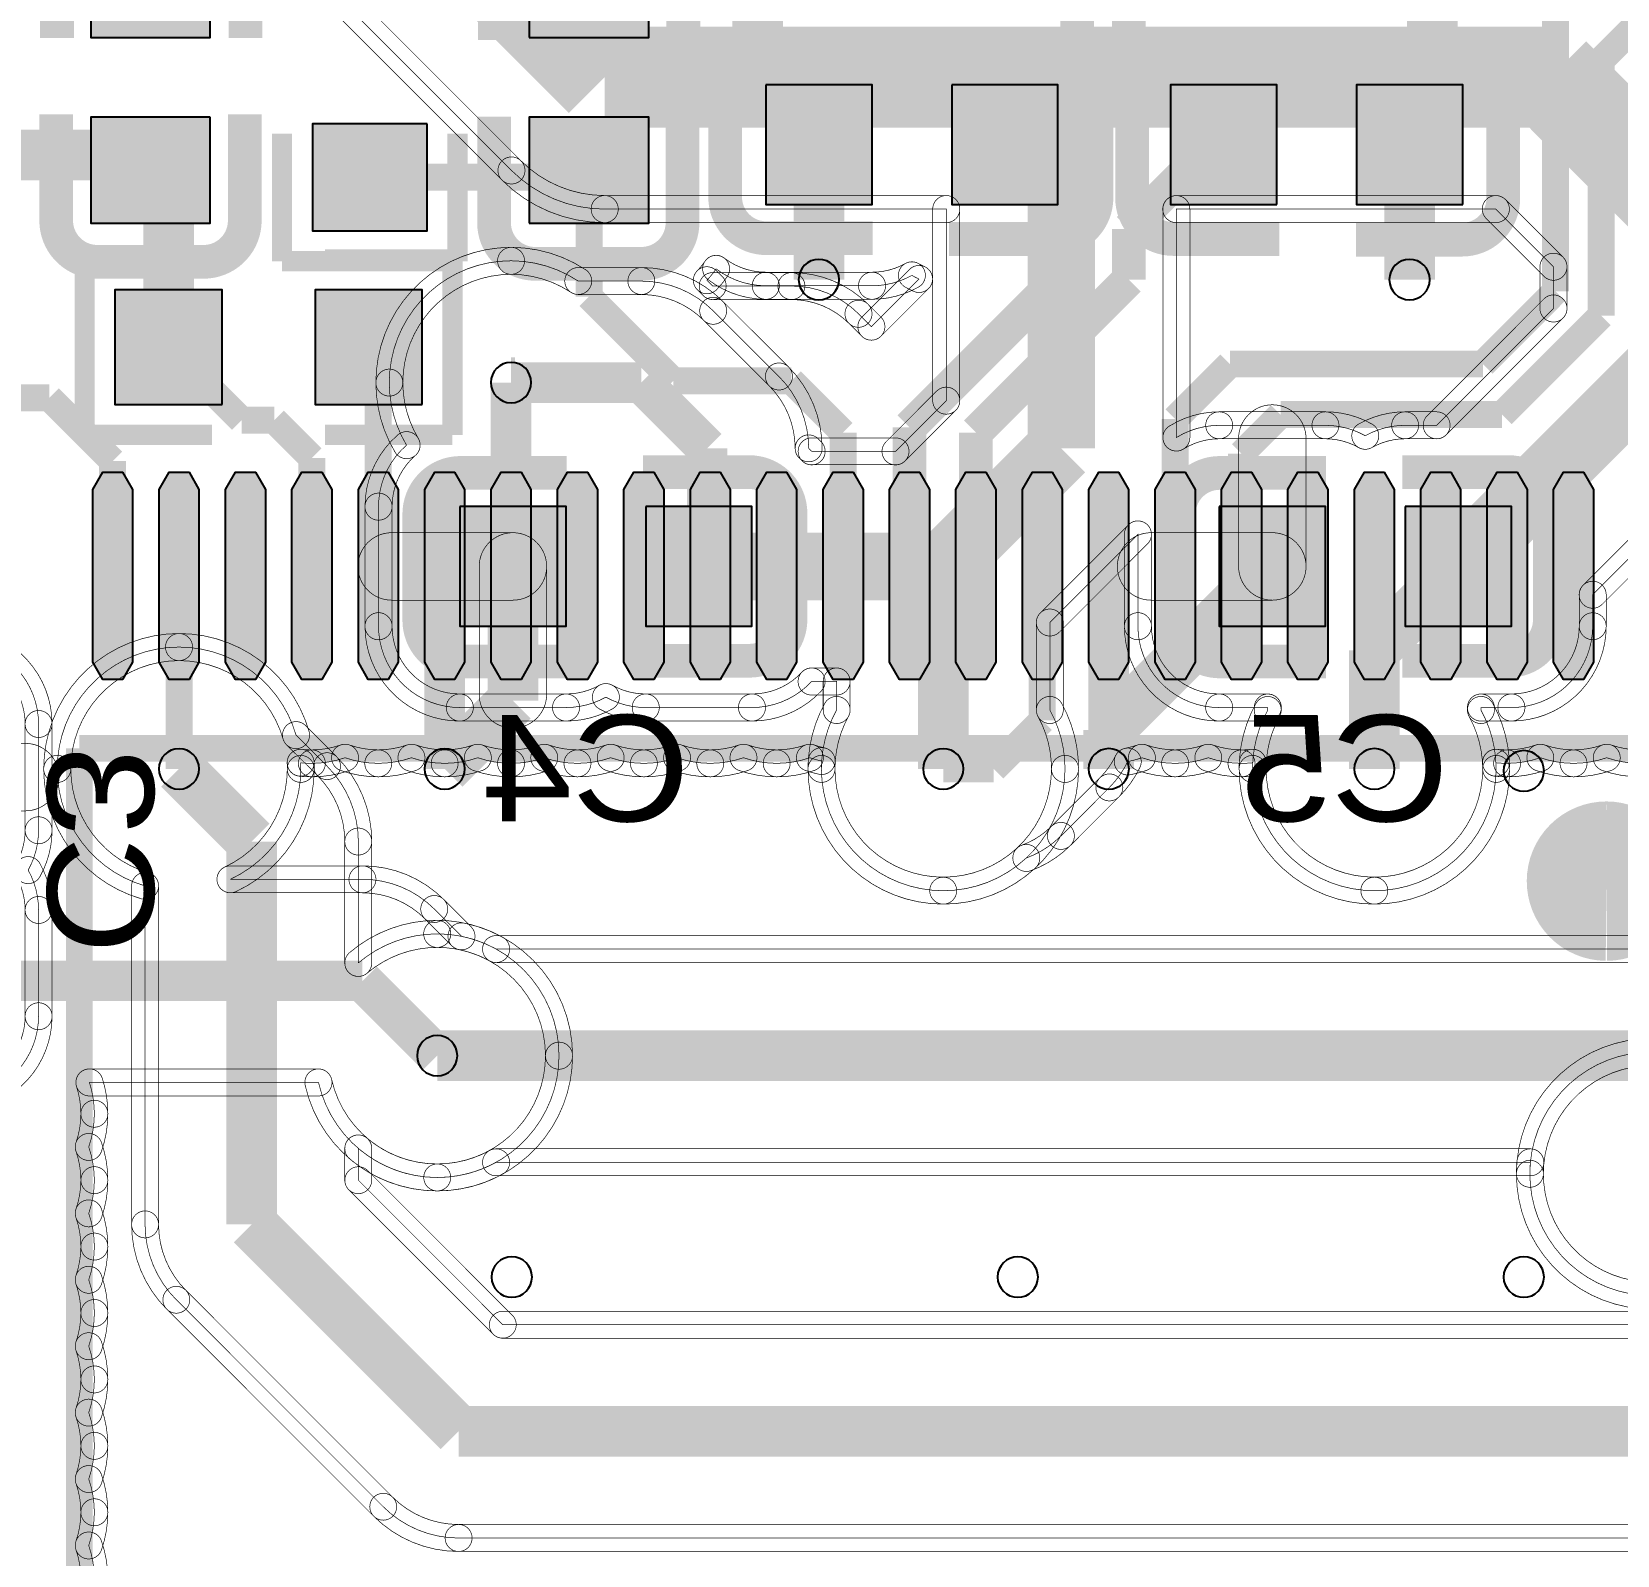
# Model space of a CAD drawing. Header units: millimetres. Extents: x -4.3 to 69.9, y 0.1 to 36.1.
# Drawn here: x 30.86 to 42.79, y 17.32 to 28.79 of the extents above; entities that cross this region are included whole.
import ezdxf
from ezdxf.enums import TextEntityAlignment as Align

# ---------------------------------------------------------------- set-up
doc = ezdxf.new("R2010")
doc.units = ezdxf.units.MM
for name, color, linetype, true_color in [('Bottom Layer', 7, 'Continuous', 0x0000ff), ('Bottom Silkscreen Layer', 7, 'Continuous', 0x66cc33), ('Hole Layer', 7, 'Continuous', 0x222222), ('Top Layer', 7, 'Continuous', 0xff0000), ('Top Silkscreen Layer', 7, 'Continuous', 0xffcc00)]:
    doc.layers.add(name, color=color, linetype=linetype, true_color=true_color)
doc.styles.get("Standard").update_dxf_attribs({"font": 'arial.ttf'})

msp = doc.modelspace()

# ---------------------------------------------------------------- hatches: boundary and pattern name
at = {"layer": 'Bottom Layer'}
for points in [[(34.079, 25.215), (34.079, 24.315), (34.879, 24.315), (34.879, 25.215)], [(35.479, 25.215), (35.479, 24.315), (36.279, 24.315), (36.279, 25.215)], [(39.797, 25.215), (39.797, 24.315), (40.597, 24.315), (40.597, 25.215)], [(41.197, 25.215), (41.197, 24.315), (41.997, 24.315), (41.997, 25.215)]]:
    msp.add_hatch(color=256, dxfattribs=at).paths.add_polyline_path(points)
at = {"layer": 'Top Layer'}
for points in [[(32.2, 29.548), (31.3, 29.548), (31.3, 28.748), (32.2, 28.748)], [(34.602, 28.748), (35.502, 28.748), (35.502, 29.548), (34.602, 29.548)], [(36.383, 28.39), (36.383, 27.49), (37.183, 27.49), (37.183, 28.39)], [(37.783, 28.39), (37.783, 27.49), (38.583, 27.49), (38.583, 28.39)], [(40.231, 27.49), (40.231, 28.39), (39.431, 28.39), (39.431, 27.49)], [(41.631, 27.49), (41.631, 28.39), (40.831, 28.39), (40.831, 27.49)], [(32.2, 28.148), (31.3, 28.148), (31.3, 27.348), (32.2, 27.348)], [(33.833, 28.098), (32.969, 28.098), (32.969, 27.291), (33.833, 27.291)], [(34.602, 27.348), (35.502, 27.348), (35.502, 28.148), (34.602, 28.148)], [(32.289, 25.984), (32.289, 26.848), (31.482, 26.848), (31.482, 25.984)], [(33.796, 25.984), (33.796, 26.848), (32.989, 26.848), (32.989, 25.984)], [(31.315, 25.345), (31.39, 25.475), (31.54, 25.475), (31.615, 25.345), (31.615, 24.045), (31.54, 23.915), (31.39, 23.915), (31.315, 24.045)], [(31.815, 25.345), (31.89, 25.475), (32.04, 25.475), (32.115, 25.345), (32.115, 24.045), (32.04, 23.915), (31.89, 23.915), (31.815, 24.045)], [(32.315, 25.345), (32.39, 25.475), (32.54, 25.475), (32.615, 25.345), (32.615, 24.045), (32.54, 23.915), (32.39, 23.915), (32.315, 24.045)], [(32.815, 25.345), (32.89, 25.475), (33.04, 25.475), (33.115, 25.345), (33.115, 24.045), (33.04, 23.915), (32.89, 23.915), (32.815, 24.045)], [(33.315, 25.345), (33.39, 25.475), (33.54, 25.475), (33.615, 25.345), (33.615, 24.045), (33.54, 23.915), (33.39, 23.915), (33.315, 24.045)], [(33.815, 25.345), (33.89, 25.475), (34.04, 25.475), (34.115, 25.345), (34.115, 24.045), (34.04, 23.915), (33.89, 23.915), (33.815, 24.045)], [(34.315, 25.345), (34.39, 25.475), (34.54, 25.475), (34.615, 25.345), (34.615, 24.045), (34.54, 23.915), (34.39, 23.915), (34.315, 24.045)], [(34.815, 25.345), (34.89, 25.475), (35.04, 25.475), (35.115, 25.345), (35.115, 24.045), (35.04, 23.915), (34.89, 23.915), (34.815, 24.045)], [(35.315, 25.345), (35.39, 25.475), (35.54, 25.475), (35.615, 25.345), (35.615, 24.045), (35.54, 23.915), (35.39, 23.915), (35.315, 24.045)], [(35.815, 25.345), (35.89, 25.475), (36.04, 25.475), (36.115, 25.345), (36.115, 24.045), (36.04, 23.915), (35.89, 23.915), (35.815, 24.045)], [(36.315, 25.345), (36.39, 25.475), (36.54, 25.475), (36.615, 25.345), (36.615, 24.045), (36.54, 23.915), (36.39, 23.915), (36.315, 24.045)], [(36.815, 25.345), (36.89, 25.475), (37.04, 25.475), (37.115, 25.345), (37.115, 24.045), (37.04, 23.915), (36.89, 23.915), (36.815, 24.045)], [(37.315, 25.345), (37.39, 25.475), (37.54, 25.475), (37.615, 25.345), (37.615, 24.045), (37.54, 23.915), (37.39, 23.915), (37.315, 24.045)], [(37.815, 25.345), (37.89, 25.475), (38.04, 25.475), (38.115, 25.345), (38.115, 24.045), (38.04, 23.915), (37.89, 23.915), (37.815, 24.045)], [(38.315, 25.345), (38.39, 25.475), (38.54, 25.475), (38.615, 25.345), (38.615, 24.045), (38.54, 23.915), (38.39, 23.915), (38.315, 24.045)], [(38.815, 25.345), (38.89, 25.475), (39.04, 25.475), (39.115, 25.345), (39.115, 24.045), (39.04, 23.915), (38.89, 23.915), (38.815, 24.045)], [(39.315, 25.345), (39.39, 25.475), (39.54, 25.475), (39.615, 25.345), (39.615, 24.045), (39.54, 23.915), (39.39, 23.915), (39.315, 24.045)], [(39.815, 25.345), (39.89, 25.475), (40.04, 25.475), (40.115, 25.345), (40.115, 24.045), (40.04, 23.915), (39.89, 23.915), (39.815, 24.045)], [(40.315, 25.345), (40.39, 25.475), (40.54, 25.475), (40.615, 25.345), (40.615, 24.045), (40.54, 23.915), (40.39, 23.915), (40.315, 24.045)], [(40.815, 25.345), (40.89, 25.475), (41.04, 25.475), (41.115, 25.345), (41.115, 24.045), (41.04, 23.915), (40.89, 23.915), (40.815, 24.045)], [(41.315, 25.345), (41.39, 25.475), (41.54, 25.475), (41.615, 25.345), (41.615, 24.045), (41.54, 23.915), (41.39, 23.915), (41.315, 24.045)], [(41.815, 25.345), (41.89, 25.475), (42.04, 25.475), (42.115, 25.345), (42.115, 24.045), (42.04, 23.915), (41.89, 23.915), (41.815, 24.045)], [(42.315, 25.345), (42.39, 25.475), (42.54, 25.475), (42.615, 25.345), (42.615, 24.045), (42.54, 23.915), (42.39, 23.915), (42.315, 24.045)]]:
    msp.add_hatch(color=256, dxfattribs=at).paths.add_polyline_path(points)

# ---------------------------------------------------------------- linework, layer by layer
at = {"layer": 'Bottom Layer', "const_width": 0.00508}
for points in [[(55.146, 31.008), (46.023, 21.885), (34.352, 21.885, 0.126835), (33.909, 21.999, 0.178154), (33.315, 21.78), (33.315, 22.694), (33.315, 22.694, 0.198912), (33.08, 23.261), (33.08, 23.261), (32.846, 23.495, 0.334178), (31.965, 24.158, 0.414214), (31.048, 23.241, 0.333717), (31.709, 22.36), (31.709, 19.812), (31.709, 19.812, 0.198912), (31.945, 19.244), (31.945, 19.244), (33.502, 17.687), (33.502, 17.687, 0.198912), (34.07, 17.451), (34.07, 17.451), (43.009, 17.451), (53.259, 7.201)], [(32.699, 29.515), (34.468, 27.746), (34.468, 27.746, 0.198912), (35.17, 27.455), (35.17, 27.455), (37.742, 27.455), (37.742, 26.013), (37.36, 25.631), (36.728, 25.631, 0.013104), (36.706, 25.654, 0.198881), (36.482, 26.195), (36.482, 26.195), (35.987, 26.689), (35.987, 26.689, 0.198912), (35.446, 26.913), (34.971, 26.913, 0.147261), (34.465, 27.066, 0.414214), (33.548, 26.149, 0.13569), (33.678, 25.678, 0.217638), (33.467, 25.215), (33.467, 24.315, 0.414214), (34.079, 23.703), (34.879, 23.703, 0.128764), (35.179, 23.781, 0.128764), (35.479, 23.703), (36.279, 23.703, 0.208779), (36.728, 23.899), (36.916, 23.899), (36.916, 23.684, 0.126835), (36.802, 23.241, 0.414214), (37.719, 22.324, 0.414214), (38.636, 23.241, 0.126835), (38.522, 23.684), (38.522, 24.343), (39.185, 25.006), (39.185, 24.315, 0.414214), (39.797, 23.703), (40.163, 23.703), (40.163, 23.684, 0.126835), (40.048, 23.241, 0.414214), (40.965, 22.324, 0.414214), (41.882, 23.241, 0.126835), (41.768, 23.684), (41.768, 23.703), (41.997, 23.703, 0.414214), (42.609, 24.315), (42.609, 24.552), (43.307, 25.25)], [(30.295, 20.767, 0.414214), (30.907, 21.379), (30.907, 22.179, 0.128764), (30.829, 22.479, 0.128764), (30.907, 22.779), (30.907, 23.579, 0.414214), (30.295, 24.191)], [(43.341, 19.057), (34.403, 19.057), (33.315, 20.145), (33.315, 20.384, 0.178154), (33.909, 20.165, 0.126835), (34.352, 20.279), (42.14, 20.279, 0.023584), (42.136, 20.193, 0.414214), (43.053, 19.276, 0.059639)]]:
    msp.add_lwpolyline(points, format="xyb", dxfattribs=at)
at = {"layer": 'Bottom Layer'}
for points, const_width in [([(33.401, 30.217), (35.17, 28.448)], 0.762), ([(38.524, 28.448), (35.17, 28.448)], 0.762), ([(42.291, 28.448), (38.524, 28.448)], 0.762), ([(42.291, 28.448), (43.307, 27.432)], 0.762), ([(38.608, 28.364), (38.524, 28.448)], 0.508), ([(38.608, 25.654), (38.608, 28.364)], 0.508), ([(43.307, 26.475), (41.597, 24.765)], 0.508), ([(34.495, 26.149), (34.465, 26.149)], 0.381), ([(34.495, 26.149), (35.446, 26.149)], 0.305), ([(35.446, 26.149), (35.941, 25.654)], 0.305), ([(37.719, 24.765), (38.608, 25.654)], 0.508), ([(35.941, 25.654), (35.941, 24.827)], 0.305), ([(34.479, 24.765), (34.479, 23.755)], 0.381), ([(35.879, 24.765), (37.719, 24.765)], 0.508), ([(35.941, 24.827), (35.879, 24.765)], 0.305), ([(37.719, 23.241), (37.719, 24.765)], 0.381), ([(38.965, 23.533), (40.197, 24.765)], 0.381), ([(40.965, 24.133), (41.597, 24.765)], 0.381), ([(40.965, 23.241), (40.965, 24.133)], 0.381), ([(34.479, 23.755), (33.965, 23.241)], 0.381), ([(38.965, 23.241), (38.965, 23.533)], 0.381), ([(32.512, 22.694), (31.965, 23.241)], 0.381), ([(32.512, 19.812), (32.512, 22.694)], 0.381), ([(46.355, 21.082), (33.909, 21.082)], 0.381), ([(34.07, 18.254), (32.512, 19.812)], 0.381), ([(34.07, 18.254), (43.341, 18.254)], 0.381)]:
    msp.add_lwpolyline(points, dxfattribs=dict(at, const_width=const_width))
at = {"layer": 'Bottom Layer', "const_width": 0.00508}
for points in [[(32.627, 29.443, -1), (32.771, 29.587), (34.54, 27.818, -1), (34.396, 27.674)], [(34.396, 27.674, -1), (34.54, 27.818), (34.54, 27.818, -1), (34.396, 27.674)], [(35.17, 27.353, -0.198912), (34.396, 27.674, -1), (34.54, 27.818, 0.198912), (35.17, 27.557, -1)], [(35.17, 27.353, -1), (35.17, 27.557), (35.17, 27.557, -1), (35.17, 27.353)], [(35.17, 27.353, -1), (35.17, 27.557), (37.742, 27.557, -1), (37.742, 27.353)], [(37.64, 27.455, -1), (37.844, 27.455), (37.844, 26.013, -1), (37.64, 26.013)], [(39.576, 25.735, -1), (39.373, 25.735), (39.373, 27.455, -1), (39.576, 27.455)], [(39.474, 27.353, -1), (39.474, 27.557), (41.88, 27.557, -1), (41.88, 27.353)], [(41.808, 27.383, -1), (41.952, 27.527), (42.386, 27.093, -1), (42.242, 26.949)], [(39.474, 25.735), (39.474, 27.455), (41.88, 27.455), (42.314, 27.021), (42.314, 26.707), (41.434, 25.827), (41.197, 25.827, 0.128764), (40.897, 25.749, 0.128764), (40.597, 25.827), (39.797, 25.827, 0.139807)], [(33.447, 26.149, -0.414214), (34.465, 27.167, -1), (34.465, 26.964, 0.414214), (33.65, 26.149, -1)], [(34.465, 27.167, -0.147261), (35.027, 26.998, -1), (34.915, 26.829, 0.147261), (34.465, 26.964, -1)], [(42.212, 27.021, -1), (42.416, 27.021), (42.416, 26.707, -1), (42.212, 26.707)], [(34.971, 26.812, -1), (34.971, 27.015), (35.446, 27.015, -1), (35.446, 26.812)], [(35.446, 27.015, -0.198912), (36.059, 26.761, -1), (35.915, 26.618, 0.198912), (35.446, 26.812, -1)], [(35.915, 26.618, -1), (36.059, 26.761), (36.554, 26.267, -1), (36.41, 26.123)], [(35.915, 26.618, -1), (36.059, 26.761), (36.059, 26.761, -1), (35.915, 26.618)], [(41.506, 25.755, -1), (41.363, 25.899), (42.242, 26.779, -1), (42.386, 26.635)], [(36.554, 26.267, -0.198881), (36.807, 25.654, -1), (36.604, 25.654, 0.198881), (36.41, 26.123, -1)], [(36.41, 26.123, -1), (36.554, 26.267), (36.554, 26.267, -1), (36.41, 26.123)], [(33.591, 25.626, -0.13569), (33.447, 26.149, -1), (33.65, 26.149, 0.13569), (33.766, 25.73, -1)], [(37.432, 25.559, -1), (37.288, 25.703), (37.67, 26.085, -1), (37.814, 25.941)], [(39.421, 25.821, -0.139807), (39.797, 25.929, -1), (39.797, 25.726, 0.139807), (39.528, 25.649, -1)], [(39.797, 25.726, -1), (39.797, 25.929), (40.597, 25.929, -1), (40.597, 25.726)], [(40.451, 24.765, -1), (39.943, 24.765), (39.943, 25.728, -1), (40.451, 25.728)], [(40.597, 25.929, -0.128764), (40.947, 25.837, -1), (40.847, 25.66, 0.128764), (40.597, 25.726, -1)], [(40.847, 25.837, -0.128764), (41.197, 25.929, -1), (41.197, 25.726, 0.128764), (40.947, 25.66, -1)], [(41.197, 25.726, -1), (41.197, 25.929), (41.434, 25.929, -1), (41.434, 25.726)], [(33.365, 25.215, -0.217638), (33.612, 25.755, -1), (33.745, 25.601, 0.217638), (33.569, 25.215, -1)], [(36.776, 25.727, -0.013104), (36.803, 25.7, -1), (36.654, 25.562, 0.013104), (36.635, 25.581, -1)], [(36.728, 25.53, -1), (36.728, 25.733), (37.36, 25.733, -1), (37.36, 25.53)], [(33.365, 25.215, -1), (33.569, 25.215), (33.569, 24.315, -1), (33.365, 24.315)], [(42.681, 24.48, -1), (42.537, 24.624), (43.235, 25.322, -1), (43.379, 25.178)], [(38.594, 24.271, -1), (38.45, 24.415), (39.113, 25.078, -1), (39.257, 24.934)], [(39.083, 25.006, -1), (39.287, 25.006), (39.287, 24.315, -1), (39.083, 24.315)], [(33.566, 24.511, -1), (33.566, 25.019), (34.479, 25.019, -1), (34.479, 24.511)], [(34.225, 24.765, -1), (34.733, 24.765), (34.733, 23.802, -1), (34.225, 23.802)], [(39.284, 24.511, -1), (39.284, 25.019), (40.197, 25.019, -1), (40.197, 24.511)], [(42.711, 24.315, -1), (42.508, 24.315), (42.508, 24.552, -1), (42.711, 24.552)], [(34.079, 23.601, -0.414214), (33.365, 24.315, -1), (33.569, 24.315, 0.414214), (34.079, 23.805, -1)], [(38.623, 23.684, -1), (38.42, 23.684), (38.42, 24.343, -1), (38.623, 24.343)], [(39.797, 23.601, -0.414214), (39.083, 24.315, -1), (39.287, 24.315, 0.414214), (39.797, 23.805, -1)], [(42.711, 24.315, -0.414214), (41.997, 23.601, -1), (41.997, 23.805, 0.414214), (42.508, 24.315, -1)], [(30.295, 24.293, -0.414214), (31.009, 23.579, -1), (30.806, 23.579, 0.414214), (30.295, 24.09, -1)], [(30.946, 23.241, -0.414214), (31.965, 24.26, -1), (31.965, 24.056, 0.414214), (31.15, 23.241, -1)], [(31.965, 24.26, -0.334178), (32.944, 23.523, -1), (32.748, 23.467, 0.334178), (31.965, 24.056, -1)], [(36.803, 23.83, -0.208779), (36.279, 23.601, -1), (36.279, 23.805, 0.208779), (36.654, 23.968, -1)], [(36.728, 23.797, -1), (36.728, 24.001), (36.916, 24.001, -1), (36.916, 23.797)], [(36.815, 23.899, -1), (37.018, 23.899), (37.018, 23.684, -1), (36.815, 23.684)], [(35.229, 23.693, -0.128764), (34.879, 23.601, -1), (34.879, 23.805, 0.128764), (35.129, 23.87, -1)], [(35.479, 23.601, -0.128764), (35.129, 23.693, -1), (35.229, 23.87, 0.128764), (35.479, 23.805, -1)], [(34.079, 23.601, -1), (34.079, 23.805), (34.879, 23.805, -1), (34.879, 23.601)], [(35.479, 23.601, -1), (35.479, 23.805), (36.279, 23.805, -1), (36.279, 23.601)], [(36.701, 23.241, -0.126835), (36.827, 23.734, -1), (37.005, 23.635, 0.126835), (36.904, 23.241, -1)], [(38.611, 23.734, -0.126835), (38.738, 23.241, -1), (38.534, 23.241, 0.126835), (38.433, 23.635, -1)], [(39.797, 23.601, -1), (39.797, 23.805), (40.163, 23.805, -1), (40.163, 23.601)], [(39.947, 23.241, -0.126835), (40.074, 23.734, -1), (40.251, 23.635, 0.126835), (40.15, 23.241, -1)], [(40.061, 23.703, -1), (40.264, 23.703), (40.264, 23.684, -1), (40.061, 23.684)], [(41.869, 23.684, -1), (41.666, 23.684), (41.666, 23.703, -1), (41.869, 23.703)], [(41.768, 23.601, -1), (41.768, 23.805), (41.997, 23.805, -1), (41.997, 23.601)], [(41.857, 23.734, -0.126835), (41.984, 23.241, -1), (41.781, 23.241, 0.126835), (41.679, 23.635, -1)], [(31.009, 22.779, -1), (30.806, 22.779), (30.806, 23.579, -1), (31.009, 23.579)], [(32.774, 23.423, -1), (32.918, 23.567), (33.151, 23.333, -1), (33.008, 23.19)], [(29.845, 22.925, -1), (29.845, 23.433), (30.808, 23.433, -1), (30.808, 22.925)], [(31.681, 22.263, -0.333717), (30.946, 23.241, -1), (31.15, 23.241, 0.333717), (31.738, 22.458, -1)], [(33.151, 23.333, -0.198912), (33.416, 22.694, -1), (33.213, 22.694, 0.198912), (33.008, 23.19, -1)], [(33.008, 23.19, -1), (33.151, 23.333), (33.151, 23.333, -1), (33.008, 23.19)], [(37.719, 22.223, -0.414214), (36.701, 23.241, -1), (36.904, 23.241, 0.414214), (37.719, 22.426, -1)], [(38.738, 23.241, -0.414214), (37.719, 22.223, -1), (37.719, 22.426, 0.414214), (38.534, 23.241, -1)], [(40.965, 22.223, -0.414214), (39.947, 23.241, -1), (40.15, 23.241, 0.414214), (40.965, 22.426, -1)], [(41.984, 23.241, -0.414214), (40.965, 22.223, -1), (40.965, 22.426, 0.414214), (41.781, 23.241, -1)], [(31.009, 22.779, -0.128764), (30.917, 22.429, -1), (30.74, 22.529, 0.128764), (30.806, 22.779, -1)], [(33.416, 21.78, -1), (33.213, 21.78), (33.213, 22.694, -1), (33.416, 22.694)], [(33.416, 22.694, -1), (33.213, 22.694), (33.213, 22.694, -1), (33.416, 22.694)], [(30.917, 22.529, -0.128764), (31.009, 22.179, -1), (30.806, 22.179, 0.128764), (30.74, 22.429, -1)], [(31.608, 22.36, -1), (31.811, 22.36), (31.811, 19.812, -1), (31.608, 19.812)], [(31.009, 21.379, -1), (30.806, 21.379), (30.806, 22.179, -1), (31.009, 22.179)], [(33.249, 21.858, -0.178154), (33.909, 22.101, -1), (33.909, 21.897, 0.178154), (33.381, 21.703, -1)], [(33.909, 22.101, -0.126835), (34.402, 21.974, -1), (34.303, 21.796, 0.126835), (33.909, 21.897, -1)], [(34.352, 21.783, -1), (34.352, 21.986), (46.023, 21.986, -1), (46.023, 21.783)], [(31.009, 21.379, -0.414214), (30.295, 20.665, -1), (30.295, 20.868, 0.414214), (30.806, 21.379, -1)], [(33.416, 20.145, -1), (33.213, 20.145), (33.213, 20.384, -1), (33.416, 20.384)], [(33.909, 20.064, -0.178154), (33.249, 20.306, -1), (33.381, 20.461, 0.178154), (33.909, 20.267, -1)], [(34.402, 20.19, -0.126835), (33.909, 20.064, -1), (33.909, 20.267, 0.126835), (34.303, 20.368, -1)], [(34.352, 20.178, -1), (34.352, 20.381), (42.14, 20.381, -1), (42.14, 20.178)], [(42.035, 20.193, -0.023584), (42.039, 20.289, -1), (42.241, 20.27, 0.023584), (42.238, 20.193, -1)], [(43.053, 19.174, -0.414214), (42.035, 20.193, -1), (42.238, 20.193, 0.414214), (43.053, 19.378, -1)], [(33.243, 20.073, -1), (33.387, 20.216), (34.474, 19.129, -1), (34.331, 18.985)], [(31.608, 19.812, -1), (31.811, 19.812), (31.811, 19.812, -1), (31.608, 19.812)], [(31.873, 19.173, -0.198912), (31.608, 19.812, -1), (31.811, 19.812, 0.198912), (32.016, 19.316, -1)], [(31.873, 19.173, -1), (32.016, 19.316), (32.016, 19.316, -1), (31.873, 19.173)], [(31.873, 19.173, -1), (32.016, 19.316), (33.574, 17.758, -1), (33.431, 17.615)], [(34.403, 18.955, -1), (34.403, 19.158), (43.341, 19.158, -1), (43.341, 18.955)], [(33.431, 17.615, -1), (33.574, 17.758), (33.574, 17.758, -1), (33.431, 17.615)], [(34.07, 17.35, -0.198912), (33.431, 17.615, -1), (33.574, 17.758, 0.198912), (34.07, 17.553, -1)], [(34.07, 17.35, -1), (34.07, 17.553), (34.07, 17.553, -1), (34.07, 17.35)], [(34.07, 17.35, -1), (34.07, 17.553), (43.009, 17.553, -1), (43.009, 17.35)]]:
    msp.add_lwpolyline(points, format="xyb", close=True, dxfattribs=at)
at = {"layer": 'Bottom Layer'}
for points in [[(34.079, 25.215), (34.079, 24.315), (34.879, 24.315), (34.879, 25.215)], [(35.479, 25.215), (35.479, 24.315), (36.279, 24.315), (36.279, 25.215)], [(39.797, 25.215), (39.797, 24.315), (40.597, 24.315), (40.597, 25.215)], [(41.197, 25.215), (41.197, 24.315), (41.997, 24.315), (41.997, 25.215)]]:
    msp.add_lwpolyline(points, close=True, dxfattribs=at)
at = {"layer": 'Bottom Silkscreen Layer', "const_width": 0.254}
for points in [[(34.083, 25.469, 0.414239), (33.774, 25.159)], [(34.083, 25.469, 0.414239), (33.774, 25.159)], [(36.569, 25.165, 0.414214), (36.259, 25.475)], [(36.569, 25.165, 0.414214), (36.259, 25.475)], [(39.801, 25.469, 0.414239), (39.492, 25.159)], [(39.801, 25.469, 0.414239), (39.492, 25.159)], [(42.287, 25.165, 0.414214), (41.977, 25.475)], [(42.287, 25.165, 0.414214), (41.977, 25.475)], [(33.774, 24.359, 0.414214), (34.083, 24.05)], [(33.774, 24.359, 0.414214), (34.083, 24.05)], [(36.259, 24.055, 0.414239), (36.569, 24.365)], [(36.259, 24.055, 0.414239), (36.569, 24.365)], [(39.492, 24.359, 0.414214), (39.801, 24.05)], [(39.492, 24.359, 0.414214), (39.801, 24.05)], [(41.977, 24.055, 0.414239), (42.287, 24.365)], [(41.977, 24.055, 0.414239), (42.287, 24.365)]]:
    msp.add_lwpolyline(points, format="xyb", dxfattribs=at)
for points in [[(34.883, 25.469), (34.083, 25.469)], [(34.883, 25.469), (34.083, 25.469)], [(35.459, 25.475), (36.259, 25.475)], [(35.459, 25.475), (36.259, 25.475)], [(40.601, 25.469), (39.801, 25.469)], [(40.601, 25.469), (39.801, 25.469)], [(41.177, 25.475), (41.977, 25.475)], [(41.177, 25.475), (41.977, 25.475)], [(33.774, 24.359), (33.774, 25.159)], [(33.774, 24.359), (33.774, 25.159)], [(36.569, 24.365), (36.569, 25.165)], [(36.569, 24.365), (36.569, 25.165)], [(39.492, 24.359), (39.492, 25.159)], [(39.492, 24.359), (39.492, 25.159)], [(42.287, 24.365), (42.287, 25.165)], [(42.287, 24.365), (42.287, 25.165)], [(34.883, 24.05), (34.083, 24.05)], [(34.883, 24.05), (34.083, 24.05)], [(35.459, 24.055), (36.259, 24.055)], [(35.459, 24.055), (36.259, 24.055)], [(40.601, 24.05), (39.801, 24.05)], [(40.601, 24.05), (39.801, 24.05)], [(41.177, 24.055), (41.977, 24.055)], [(41.177, 24.055), (41.977, 24.055)]]:
    msp.add_lwpolyline(points, dxfattribs=at)
at = {"layer": 'Hole Layer'}
for points in [[(36.63, 26.924, 1), (36.935, 26.924), (36.935, 26.924, 1), (36.63, 26.924)], [(41.078, 26.924, 1), (41.383, 26.924), (41.383, 26.924, 1), (41.078, 26.924)], [(34.313, 26.149, 1), (34.617, 26.149), (34.617, 26.149, 1), (34.313, 26.149)], [(31.813, 23.241, 1), (32.117, 23.241), (32.117, 23.241, 1), (31.813, 23.241)], [(33.813, 23.241, 1), (34.117, 23.241), (34.117, 23.241, 1), (33.813, 23.241)], [(37.567, 23.241, 1), (37.871, 23.241), (37.871, 23.241, 1), (37.567, 23.241)], [(38.813, 23.241, 1), (39.118, 23.241), (39.118, 23.241, 1), (38.813, 23.241)], [(40.813, 23.241, 1), (41.118, 23.241), (41.118, 23.241, 1), (40.813, 23.241)], [(41.938, 23.226, 1), (42.243, 23.226), (42.243, 23.226, 1), (41.938, 23.226)], [(33.757, 21.082, 1), (34.061, 21.082), (34.061, 21.082, 1), (33.757, 21.082)], [(34.318, 19.416, 1), (34.623, 19.416), (34.623, 19.416, 1), (34.318, 19.416)], [(38.128, 19.416, 1), (38.433, 19.416), (38.433, 19.416, 1), (38.128, 19.416)], [(41.938, 19.416, 1), (42.243, 19.416), (42.243, 19.416, 1), (41.938, 19.416)]]:
    msp.add_lwpolyline(points, format="xyb", dxfattribs=at)
at = {"layer": 'Top Layer'}
for points, const_width in [([(39.116, 28.655), (39.116, 30.618)], 0.254), ([(36.322, 28.401), (36.322, 29.895)], 0.381), ([(41.402, 29.895), (41.402, 28.111)], 0.381), ([(38.727, 28.484), (38.727, 29.039)], 0.254), ([(42.329, 26.835), (42.329, 29.131)], 0.203), ([(43.009, 28.912), (42.672, 28.575)], 0.203), ([(39.831, 27.94), (39.116, 28.655)], 0.254), ([(42.672, 28.575), (42.672, 26.653)], 0.203), ([(36.783, 27.94), (36.322, 28.401)], 0.381), ([(38.727, 28.484), (38.183, 27.94)], 0.254), ([(41.402, 28.111), (41.231, 27.94)], 0.381), ([(36.783, 27.94), (36.783, 26.924)], 0.381), ([(38.183, 27.94), (38.735, 27.388)], 0.254), ([(39.116, 27.305), (39.751, 27.94)], 0.254), ([(39.751, 27.94), (39.831, 27.94)], 0.254), ([(41.231, 27.94), (41.231, 26.924)], 0.381), ([(31.635, 27.863), (29.752, 27.863)], 0.381), ([(31.75, 27.748), (31.635, 27.863)], 0.381), ([(31.75, 27.748), (31.886, 27.612)], 0.381), ([(34.999, 27.695), (35.052, 27.748)], 0.203), ([(35.052, 26.797), (35.052, 27.748)], 0.203), ([(31.886, 27.612), (31.886, 26.416)], 0.381), ([(33.401, 27.695), (34.999, 27.695)], 0.203), ([(38.735, 27.388), (38.735, 27.082)], 0.254), ([(39.116, 26.924), (39.116, 27.305)], 0.254), ([(38.735, 27.082), (37.465, 25.812)], 0.254), ([(37.965, 25.773), (39.116, 26.924)], 0.254), ([(35.687, 26.162), (35.052, 26.797)], 0.203), ([(42.329, 26.835), (41.783, 26.289)], 0.203), ([(42.672, 26.653), (41.927, 25.908)], 0.203), ([(31.886, 26.416), (32.436, 25.865)], 0.203), ([(33.465, 26.343), (33.392, 26.416)], 0.203), ([(33.465, 24.695), (33.465, 26.343)], 0.203), ([(39.878, 26.289), (39.465, 25.876)], 0.203), ([(41.783, 26.289), (39.878, 26.289)], 0.203), ([(34.465, 26.149), (34.465, 24.695)], 0.305), ([(36.576, 26.162), (35.687, 26.162)], 0.203), ([(36.965, 25.773), (36.576, 26.162)], 0.203), ([(28.693, 26.035), (30.988, 26.035)], 0.203), ([(30.988, 26.035), (31.465, 25.558)], 0.203), ([(32.436, 25.865), (32.682, 25.865)], 0.203), ([(32.965, 25.582), (32.682, 25.865)], 0.203), ([(37.465, 25.812), (37.465, 24.695)], 0.254), ([(39.465, 25.876), (39.465, 24.695)], 0.203), ([(39.965, 25.614), (40.259, 25.908)], 0.203), ([(40.259, 25.908), (41.927, 25.908)], 0.203), ([(36.965, 24.695), (36.965, 25.773)], 0.203), ([(37.965, 24.695), (37.965, 25.773)], 0.254), ([(32.965, 24.695), (32.965, 25.582)], 0.203), ([(39.965, 24.695), (39.965, 25.614)], 0.203), ([(31.465, 25.558), (31.465, 24.695)], 0.203), ([(33.965, 23.241), (33.965, 24.695)], 0.305), ([(38.965, 24.695), (38.965, 23.241)], 0.305), ([(40.965, 24.695), (40.965, 23.241)], 0.305), ([(31.965, 24.695), (31.965, 23.241)], 0.203), ([(38.465, 23.606), (38.465, 24.695)], 0.203), ([(38.1, 23.241), (38.465, 23.606)], 0.203), ([(37.719, 23.241), (38.1, 23.241)], 0.203), ([(33.346, 21.645), (29.915, 21.645)], 0.305), ([(33.909, 21.082), (33.346, 21.645)], 0.305)]:
    msp.add_lwpolyline(points, dxfattribs=dict(at, const_width=const_width))
for points in [[(32.2, 29.548), (31.3, 29.548), (31.3, 28.748), (32.2, 28.748)], [(34.602, 28.748), (35.502, 28.748), (35.502, 29.548), (34.602, 29.548)], [(36.383, 28.39), (36.383, 27.49), (37.183, 27.49), (37.183, 28.39)], [(37.783, 28.39), (37.783, 27.49), (38.583, 27.49), (38.583, 28.39)], [(40.231, 27.49), (40.231, 28.39), (39.431, 28.39), (39.431, 27.49)], [(41.631, 27.49), (41.631, 28.39), (40.831, 28.39), (40.831, 27.49)], [(32.2, 28.148), (31.3, 28.148), (31.3, 27.348), (32.2, 27.348)], [(33.833, 28.098), (32.969, 28.098), (32.969, 27.291), (33.833, 27.291)], [(34.602, 27.348), (35.502, 27.348), (35.502, 28.148), (34.602, 28.148)], [(32.289, 25.984), (32.289, 26.848), (31.482, 26.848), (31.482, 25.984)], [(33.796, 25.984), (33.796, 26.848), (32.989, 26.848), (32.989, 25.984)], [(31.315, 25.345), (31.39, 25.475), (31.54, 25.475), (31.615, 25.345), (31.615, 24.045), (31.54, 23.915), (31.39, 23.915), (31.315, 24.045)], [(31.815, 25.345), (31.89, 25.475), (32.04, 25.475), (32.115, 25.345), (32.115, 24.045), (32.04, 23.915), (31.89, 23.915), (31.815, 24.045)], [(32.315, 25.345), (32.39, 25.475), (32.54, 25.475), (32.615, 25.345), (32.615, 24.045), (32.54, 23.915), (32.39, 23.915), (32.315, 24.045)], [(32.815, 25.345), (32.89, 25.475), (33.04, 25.475), (33.115, 25.345), (33.115, 24.045), (33.04, 23.915), (32.89, 23.915), (32.815, 24.045)], [(33.315, 25.345), (33.39, 25.475), (33.54, 25.475), (33.615, 25.345), (33.615, 24.045), (33.54, 23.915), (33.39, 23.915), (33.315, 24.045)], [(33.815, 25.345), (33.89, 25.475), (34.04, 25.475), (34.115, 25.345), (34.115, 24.045), (34.04, 23.915), (33.89, 23.915), (33.815, 24.045)], [(34.315, 25.345), (34.39, 25.475), (34.54, 25.475), (34.615, 25.345), (34.615, 24.045), (34.54, 23.915), (34.39, 23.915), (34.315, 24.045)], [(34.815, 25.345), (34.89, 25.475), (35.04, 25.475), (35.115, 25.345), (35.115, 24.045), (35.04, 23.915), (34.89, 23.915), (34.815, 24.045)], [(35.315, 25.345), (35.39, 25.475), (35.54, 25.475), (35.615, 25.345), (35.615, 24.045), (35.54, 23.915), (35.39, 23.915), (35.315, 24.045)], [(35.815, 25.345), (35.89, 25.475), (36.04, 25.475), (36.115, 25.345), (36.115, 24.045), (36.04, 23.915), (35.89, 23.915), (35.815, 24.045)], [(36.315, 25.345), (36.39, 25.475), (36.54, 25.475), (36.615, 25.345), (36.615, 24.045), (36.54, 23.915), (36.39, 23.915), (36.315, 24.045)], [(36.815, 25.345), (36.89, 25.475), (37.04, 25.475), (37.115, 25.345), (37.115, 24.045), (37.04, 23.915), (36.89, 23.915), (36.815, 24.045)], [(37.315, 25.345), (37.39, 25.475), (37.54, 25.475), (37.615, 25.345), (37.615, 24.045), (37.54, 23.915), (37.39, 23.915), (37.315, 24.045)], [(37.815, 25.345), (37.89, 25.475), (38.04, 25.475), (38.115, 25.345), (38.115, 24.045), (38.04, 23.915), (37.89, 23.915), (37.815, 24.045)], [(38.315, 25.345), (38.39, 25.475), (38.54, 25.475), (38.615, 25.345), (38.615, 24.045), (38.54, 23.915), (38.39, 23.915), (38.315, 24.045)], [(38.815, 25.345), (38.89, 25.475), (39.04, 25.475), (39.115, 25.345), (39.115, 24.045), (39.04, 23.915), (38.89, 23.915), (38.815, 24.045)], [(39.315, 25.345), (39.39, 25.475), (39.54, 25.475), (39.615, 25.345), (39.615, 24.045), (39.54, 23.915), (39.39, 23.915), (39.315, 24.045)], [(39.815, 25.345), (39.89, 25.475), (40.04, 25.475), (40.115, 25.345), (40.115, 24.045), (40.04, 23.915), (39.89, 23.915), (39.815, 24.045)], [(40.315, 25.345), (40.39, 25.475), (40.54, 25.475), (40.615, 25.345), (40.615, 24.045), (40.54, 23.915), (40.39, 23.915), (40.315, 24.045)], [(40.815, 25.345), (40.89, 25.475), (41.04, 25.475), (41.115, 25.345), (41.115, 24.045), (41.04, 23.915), (40.89, 23.915), (40.815, 24.045)], [(41.315, 25.345), (41.39, 25.475), (41.54, 25.475), (41.615, 25.345), (41.615, 24.045), (41.54, 23.915), (41.39, 23.915), (41.315, 24.045)], [(41.815, 25.345), (41.89, 25.475), (42.04, 25.475), (42.115, 25.345), (42.115, 24.045), (42.04, 23.915), (41.89, 23.915), (41.815, 24.045)], [(42.315, 25.345), (42.39, 25.475), (42.54, 25.475), (42.615, 25.345), (42.615, 24.045), (42.54, 23.915), (42.39, 23.915), (42.315, 24.045)]]:
    msp.add_lwpolyline(points, close=True, dxfattribs=at)
at = {"layer": 'Top Layer', "const_width": 0.00508}
for points in [[(36.093, 26.948, -0.045296), (36.012, 26.848, -1), (35.867, 26.991, 0.045296), (35.925, 27.062, -1)], [(36.383, 26.776, -0.165585), (35.947, 26.925, -1), (36.071, 27.086, 0.165585), (36.383, 26.98, -1)], [(35.867, 26.848, -1), (36.011, 26.991), (36.055, 26.948, -1), (35.911, 26.804)], [(37.178, 26.57), (37.081, 26.667), (37.081, 26.667, 0.198912), (36.576, 26.876), (35.983, 26.876), (35.939, 26.919, 0.045296), (36.009, 27.005, 0.165585), (36.383, 26.878), (37.183, 26.878, 0.128764), (37.483, 26.956, 0.02488), (37.537, 26.929)], [(36.383, 26.776, -1), (36.383, 26.98), (37.183, 26.98, -1), (37.183, 26.776)], [(37.25, 26.498, -1), (37.106, 26.642), (37.465, 27.001, -1), (37.609, 26.857)], [(37.533, 26.868, -0.128764), (37.183, 26.776, -1), (37.183, 26.98, 0.128764), (37.433, 27.045, -1)], [(37.496, 26.836, -0.02488), (37.433, 26.868, -1), (37.533, 27.045, 0.02488), (37.578, 27.022, -1)], [(35.983, 26.774, -1), (35.983, 26.977), (36.576, 26.977, -1), (36.576, 26.774)], [(36.576, 26.977, -0.198912), (37.153, 26.739, -1), (37.009, 26.595, 0.198912), (36.576, 26.774, -1)], [(37.009, 26.595, -1), (37.153, 26.739), (37.25, 26.642, -1), (37.106, 26.498)], [(37.009, 26.595, -1), (37.153, 26.739), (37.153, 26.739, -1), (37.009, 26.595)], [(33.248, 23.229, -0.08377), (32.965, 23.181, -1), (32.965, 23.384, 0.08377), (33.182, 23.421, -1)], [(33.465, 23.181, -0.08377), (33.182, 23.229, -1), (33.248, 23.421, 0.08377), (33.465, 23.384, -1)], [(33.748, 23.229, -0.083726), (33.465, 23.181, -1), (33.465, 23.384, 0.083726), (33.682, 23.421, -1)], [(33.965, 23.181, -0.083726), (33.682, 23.229, -1), (33.748, 23.421, 0.083726), (33.965, 23.384, -1)], [(34.248, 23.229, -0.08377), (33.965, 23.181, -1), (33.965, 23.384, 0.08377), (34.182, 23.421, -1)], [(34.465, 23.181, -0.08377), (34.182, 23.229, -1), (34.248, 23.421, 0.08377), (34.465, 23.384, -1)], [(34.748, 23.229, -0.083726), (34.465, 23.181, -1), (34.465, 23.384, 0.083726), (34.682, 23.421, -1)], [(34.965, 23.181, -0.083726), (34.682, 23.229, -1), (34.748, 23.421, 0.083726), (34.965, 23.384, -1)], [(35.248, 23.229, -0.08377), (34.965, 23.181, -1), (34.965, 23.384, 0.08377), (35.182, 23.421, -1)], [(35.465, 23.181, -0.08377), (35.182, 23.229, -1), (35.248, 23.421, 0.08377), (35.465, 23.384, -1)], [(35.748, 23.229, -0.083726), (35.465, 23.181, -1), (35.465, 23.384, 0.083726), (35.682, 23.421, -1)], [(35.965, 23.181, -0.083726), (35.682, 23.229, -1), (35.748, 23.421, 0.083726), (35.965, 23.384, -1)], [(36.248, 23.229, -0.08377), (35.965, 23.181, -1), (35.965, 23.384, 0.08377), (36.182, 23.421, -1)], [(36.465, 23.181, -0.08377), (36.182, 23.229, -1), (36.248, 23.421, 0.08377), (36.465, 23.384, -1)], [(36.748, 23.229, -0.083726), (36.465, 23.181, -1), (36.465, 23.384, 0.083726), (36.682, 23.421, -1)], [(36.783, 23.201, -0.030356), (36.682, 23.229, -1), (36.748, 23.421, 0.030356), (36.825, 23.399, -1)], [(36.701, 23.241, -0.01608), (36.703, 23.307, -1), (36.905, 23.293, 0.01608), (36.904, 23.241, -1)], [(39.2, 23.252, -0.084333), (39.042, 23.03, -1), (38.898, 23.173, 0.084333), (39.017, 23.34, -1)], [(39.248, 23.229, -0.036389), (39.127, 23.197, -1), (39.089, 23.396, 0.036389), (39.182, 23.421, -1)], [(39.465, 23.181, -0.083726), (39.182, 23.229, -1), (39.248, 23.421, 0.083726), (39.465, 23.384, -1)], [(39.748, 23.229, -0.08377), (39.465, 23.181, -1), (39.465, 23.384, 0.08377), (39.682, 23.421, -1)], [(39.965, 23.181, -0.08377), (39.682, 23.229, -1), (39.748, 23.421, 0.08377), (39.965, 23.384, -1)], [(42.248, 23.229, -0.083726), (41.965, 23.181, -1), (41.965, 23.384, 0.083726), (42.182, 23.421, -1)], [(42.465, 23.181, -0.083726), (42.182, 23.229, -1), (42.248, 23.421, 0.083726), (42.465, 23.384, -1)], [(42.748, 23.229, -0.08377), (42.465, 23.181, -1), (42.465, 23.384, 0.08377), (42.682, 23.421, -1)], [(42.965, 23.181, -0.08377), (42.682, 23.229, -1), (42.748, 23.421, 0.08377), (42.965, 23.384, -1)], [(32.983, 23.241, -0.291691), (32.395, 22.318, -1), (32.309, 22.502, 0.291691), (32.78, 23.241, -1)], [(32.982, 23.293, -0.012663), (32.983, 23.241, -1), (32.78, 23.241, 0.012663), (32.779, 23.282, -1)], [(32.98, 23.268, -1), (32.781, 23.307), (32.781, 23.307, -1), (32.98, 23.268)], [(32.965, 23.181, -0.027692), (32.869, 23.186, -1), (32.892, 23.388, 0.027692), (32.965, 23.384, -1)], [(37.719, 22.223, -0.414214), (36.701, 23.241, -1), (36.904, 23.241, 0.414214), (37.719, 22.426, -1)], [(40.061, 23.186, -0.027692), (39.965, 23.181, -1), (39.965, 23.384, 0.027692), (40.038, 23.388, -1)], [(39.947, 23.241, -0.012663), (39.948, 23.293, -1), (40.151, 23.282, 0.012663), (40.15, 23.241, -1)], [(40.965, 22.223, -0.414214), (39.947, 23.241, -1), (40.15, 23.241, 0.414214), (40.965, 22.426, -1)], [(41.984, 23.241, -0.414214), (40.965, 22.223, -1), (40.965, 22.426, 0.414214), (41.781, 23.241, -1)], [(41.982, 23.293, -0.012663), (41.984, 23.241, -1), (41.781, 23.241, 0.012663), (41.779, 23.282, -1)], [(41.981, 23.271, -1), (41.781, 23.304), (41.781, 23.304, -1), (41.981, 23.271)], [(41.965, 23.181, -0.027692), (41.87, 23.186, -1), (41.892, 23.388, 0.027692), (41.965, 23.384, -1)], [(38.677, 22.665, -1), (38.533, 22.808), (38.898, 23.173, -1), (39.042, 23.03)], [(39.042, 23.03, -1), (38.898, 23.173), (38.898, 23.173, -1), (39.042, 23.03)], [(38.677, 22.665, -0.109429), (38.379, 22.475, -1), (38.31, 22.666, 0.109429), (38.533, 22.808, -1)], [(38.677, 22.665, -1), (38.533, 22.808), (38.533, 22.808, -1), (38.677, 22.665)], [(38.414, 22.496, -0.189856), (37.719, 22.223, -1), (37.719, 22.426, 0.189856), (38.275, 22.645, -1)], [(32.352, 22.308, -1), (32.352, 22.511), (33.346, 22.511, -1), (33.346, 22.308)], [(33.346, 22.511, -0.198912), (33.958, 22.258, -1), (33.815, 22.114, 0.198912), (33.346, 22.308, -1)], [(33.815, 22.114, -1), (33.958, 22.258), (34.164, 22.052, -1), (34.02, 21.909)], [(33.815, 22.114, -1), (33.958, 22.258), (33.958, 22.258, -1), (33.815, 22.114)], [(34.112, 22.08, -0.35662), (34.928, 21.082, -1), (34.724, 21.082, 0.35662), (34.071, 21.881, -1)], [(34.928, 21.082, -0.414214), (33.909, 20.064, -1), (33.909, 20.267, 0.414214), (34.724, 21.082, -1)], [(42.035, 20.193, -0.414214), (43.053, 21.212, -1), (43.053, 21.008, 0.414214), (42.238, 20.193, -1)], [(31.387, 20.912, -0.078684), (31.429, 20.645, -1), (31.226, 20.645, 0.078684), (31.193, 20.849, -1)], [(31.29, 20.779, -1), (31.29, 20.982), (33.015, 20.982, -1), (33.015, 20.779)], [(33.909, 20.064, -0.350734), (32.915, 20.858, -1), (33.114, 20.903, 0.350734), (33.909, 20.267, -1)], [(31.429, 20.645, -0.08377), (31.381, 20.362, -1), (31.189, 20.428, 0.08377), (31.226, 20.645, -1)], [(31.381, 20.428, -0.08377), (31.429, 20.145, -1), (31.226, 20.145, 0.08377), (31.189, 20.362, -1)], [(43.053, 19.174, -0.414214), (42.035, 20.193, -1), (42.238, 20.193, 0.414214), (43.053, 19.378, -1)], [(31.429, 20.145, -0.083726), (31.381, 19.862, -1), (31.189, 19.928, 0.083726), (31.226, 20.145, -1)], [(31.381, 19.928, -0.083726), (31.429, 19.645, -1), (31.226, 19.645, 0.083726), (31.189, 19.862, -1)], [(31.429, 19.645, -0.08377), (31.381, 19.362, -1), (31.189, 19.428, 0.08377), (31.226, 19.645, -1)], [(31.381, 19.428, -0.08377), (31.429, 19.145, -1), (31.226, 19.145, 0.08377), (31.189, 19.362, -1)], [(31.429, 19.145, -0.083726), (31.381, 18.862, -1), (31.189, 18.928, 0.083726), (31.226, 19.145, -1)], [(31.381, 18.928, -0.083726), (31.429, 18.645, -1), (31.226, 18.645, 0.083726), (31.189, 18.862, -1)], [(31.429, 18.645, -0.08377), (31.381, 18.362, -1), (31.189, 18.428, 0.08377), (31.226, 18.645, -1)], [(31.381, 18.428, -0.08377), (31.429, 18.145, -1), (31.226, 18.145, 0.08377), (31.189, 18.362, -1)], [(31.429, 18.145, -0.08377), (31.381, 17.862, -1), (31.189, 17.928, 0.08377), (31.226, 18.145, -1)], [(31.381, 17.928, -0.08377), (31.429, 17.645, -1), (31.226, 17.645, 0.08377), (31.189, 17.862, -1)], [(31.429, 17.645, -0.083726), (31.381, 17.362, -1), (31.189, 17.428, 0.083726), (31.226, 17.645, -1)], [(31.381, 17.428, -0.083726), (31.429, 17.145, -1), (31.226, 17.145, 0.083726), (31.189, 17.362, -1)]]:
    msp.add_lwpolyline(points, format="xyb", close=True, dxfattribs=at)
for points in [[(31.327, 17.145, 0.083726), (31.285, 17.395, 0.083726), (31.327, 17.645, 0.08377), (31.285, 17.895, 0.08377), (31.327, 18.145, 0.08377), (31.285, 18.395, 0.08377), (31.327, 18.645, 0.083726), (31.285, 18.895, 0.083726), (31.327, 19.145, 0.08377), (31.285, 19.395, 0.08377), (31.327, 19.645, 0.083726), (31.285, 19.895, 0.083726), (31.327, 20.145, 0.08377), (31.285, 20.395, 0.08377), (31.327, 20.645, 0.078684), (31.29, 20.881), (33.015, 20.881, 0.350734), (33.909, 20.165, 0.414214), (34.826, 21.082, 0.35662), (34.092, 21.981), (33.887, 22.186), (33.887, 22.186, 0.198912), (33.346, 22.41), (32.352, 22.41, 0.291691), (32.882, 23.241, 0.012663), (32.881, 23.287), (32.881, 23.287, 0.027692), (32.965, 23.283, 0.08377), (33.215, 23.325, 0.08377), (33.465, 23.283, 0.083726), (33.715, 23.325, 0.083726), (33.965, 23.283, 0.08377), (34.215, 23.325, 0.08377), (34.465, 23.283, 0.083726), (34.715, 23.325, 0.083726), (34.965, 23.283, 0.08377), (35.215, 23.325, 0.08377), (35.465, 23.283, 0.083726), (35.715, 23.325, 0.083726), (35.965, 23.283, 0.08377), (36.215, 23.325, 0.08377), (36.465, 23.283, 0.083726), (36.715, 23.325, 0.030356), (36.804, 23.3, 0.01608), (36.802, 23.241, 0.414214), (37.719, 22.324, 0.189856), (38.344, 22.57, 0.109429), (38.605, 22.736), (38.605, 22.736), (38.97, 23.101), (38.97, 23.101, 0.084333), (39.108, 23.296, 0.036389), (39.215, 23.325, 0.083726), (39.465, 23.283, 0.08377), (39.715, 23.325, 0.08377), (39.965, 23.283, 0.027692), (40.049, 23.287, 0.012663), (40.048, 23.241, 0.414214), (40.965, 22.324, 0.414214), (41.882, 23.241, 0.012663), (41.881, 23.287), (41.881, 23.287, 0.027692), (41.965, 23.283, 0.083726), (42.215, 23.325, 0.083726), (42.465, 23.283, 0.08377), (42.715, 23.325, 0.08377), (42.965, 23.283, 0.083726)], [(43.053, 21.11, 0.414214), (42.136, 20.193, 0.414214), (43.053, 19.276, 0.121044)]]:
    msp.add_lwpolyline(points, format="xyb", dxfattribs=at)
at = {"layer": 'Top Silkscreen Layer'}
for points, const_width in [([(31.046, 28.744), (31.046, 29.544)], 0.254), ([(31.046, 28.744), (31.046, 29.544)], 0.254), ([(32.466, 28.744), (32.466, 29.544)], 0.254), ([(32.466, 28.744), (32.466, 29.544)], 0.254), ([(34.342, 28.728), (34.342, 29.528)], 0.254), ([(34.342, 28.728), (34.342, 29.528)], 0.254), ([(35.762, 28.728), (35.762, 29.528)], 0.254), ([(35.762, 28.728), (35.762, 29.528)], 0.254), ([(37.187, 28.655), (36.387, 28.655)], 0.254), ([(37.187, 28.655), (36.387, 28.655)], 0.254), ([(37.763, 28.65), (38.563, 28.65)], 0.254), ([(37.763, 28.65), (38.563, 28.65)], 0.254), ([(40.25, 28.65), (39.45, 28.65)], 0.254), ([(40.25, 28.65), (39.45, 28.65)], 0.254), ([(40.826, 28.644), (41.626, 28.644)], 0.254), ([(40.826, 28.644), (41.626, 28.644)], 0.254), ([(36.077, 28.346), (36.077, 27.546)], 0.254), ([(36.077, 28.346), (36.077, 27.546)], 0.254), ([(38.873, 28.34), (38.873, 27.54)], 0.254), ([(38.873, 28.34), (38.873, 27.54)], 0.254), ([(39.141, 27.54), (39.141, 28.34)], 0.254), ([(39.141, 27.54), (39.141, 28.34)], 0.254), ([(41.936, 27.534), (41.936, 28.334)], 0.254), ([(41.936, 27.534), (41.936, 28.334)], 0.254), ([(31.04, 28.168), (31.04, 27.368)], 0.254), ([(31.04, 28.168), (31.04, 27.368)], 0.254), ([(32.46, 28.168), (32.46, 27.368)], 0.254), ([(32.46, 28.168), (32.46, 27.368)], 0.254), ([(34.337, 28.152), (34.337, 27.352)], 0.254), ([(34.337, 28.152), (34.337, 27.352)], 0.254), ([(35.756, 28.152), (35.756, 27.352)], 0.254), ([(35.756, 28.152), (35.756, 27.352)], 0.254), ([(32.74, 28.022), (32.74, 27.063)], 0.152), ([(32.74, 28.022), (32.74, 27.063)], 0.152), ([(34.062, 27.063), (34.062, 28.022)], 0.152), ([(34.062, 27.063), (34.062, 28.022)], 0.152), ([(37.187, 27.236), (36.387, 27.236)], 0.254), ([(37.187, 27.236), (36.387, 27.236)], 0.254), ([(37.763, 27.23), (38.563, 27.23)], 0.254), ([(37.763, 27.23), (38.563, 27.23)], 0.254), ([(40.25, 27.23), (39.45, 27.23)], 0.254), ([(40.25, 27.23), (39.45, 27.23)], 0.254), ([(40.826, 27.225), (41.626, 27.225)], 0.254), ([(40.826, 27.225), (41.626, 27.225)], 0.254), ([(32.213, 27.077), (31.254, 27.077)], 0.152), ([(31.254, 27.077), (31.254, 25.755)], 0.152), ([(32.213, 27.077), (31.254, 27.077)], 0.152), ([(31.254, 27.077), (31.254, 25.755)], 0.152), ([(32.15, 27.058), (31.35, 27.058)], 0.254), ([(32.15, 27.058), (31.35, 27.058)], 0.254), ([(32.74, 27.063), (34.062, 27.063)], 0.152), ([(32.74, 27.063), (34.062, 27.063)], 0.152), ([(33.065, 27.077), (34.024, 27.077)], 0.152), ([(33.065, 27.077), (34.024, 27.077)], 0.152), ([(34.024, 27.077), (34.024, 25.755)], 0.152), ([(34.024, 27.077), (34.024, 25.755)], 0.152), ([(34.646, 27.043), (35.446, 27.043)], 0.254), ([(34.646, 27.043), (35.446, 27.043)], 0.254), ([(31.254, 25.755), (32.213, 25.755)], 0.152), ([(31.254, 25.755), (32.213, 25.755)], 0.152), ([(34.024, 25.755), (33.065, 25.755)], 0.152), ([(34.024, 25.755), (33.065, 25.755)], 0.152), ([(43.715, 23.395), (31.215, 23.395)], 0.2), ([(31.215, 23.395), (31.215, 10.895)], 0.2), ([(43.715, 23.395), (31.215, 23.395)], 0.2), ([(31.215, 23.395), (31.215, 10.895)], 0.2)]:
    msp.add_lwpolyline(points, dxfattribs=dict(at, const_width=const_width))
for points, const_width in [([(36.077, 28.346, -0.414214), (36.387, 28.655)], 0.254), ([(36.077, 28.346, -0.414214), (36.387, 28.655)], 0.254), ([(38.563, 28.65, -0.414239), (38.873, 28.34)], 0.254), ([(38.563, 28.65, -0.414239), (38.873, 28.34)], 0.254), ([(39.141, 28.34, -0.414214), (39.451, 28.65)], 0.254), ([(39.141, 28.34, -0.414214), (39.451, 28.65)], 0.254), ([(41.626, 28.644, -0.414239), (41.936, 28.334)], 0.254), ([(41.626, 28.644, -0.414239), (41.936, 28.334)], 0.254), ([(36.387, 27.236, -0.414239), (36.077, 27.546)], 0.254), ([(36.387, 27.236, -0.414239), (36.077, 27.546)], 0.254), ([(38.873, 27.54, -0.414214), (38.563, 27.23)], 0.254), ([(38.873, 27.54, -0.414214), (38.563, 27.23)], 0.254), ([(39.451, 27.23, -0.414239), (39.141, 27.54)], 0.254), ([(39.451, 27.23, -0.414239), (39.141, 27.54)], 0.254), ([(41.936, 27.534, -0.414214), (41.626, 27.225)], 0.254), ([(41.936, 27.534, -0.414214), (41.626, 27.225)], 0.254), ([(31.35, 27.058, -0.414214), (31.04, 27.368)], 0.254), ([(31.35, 27.058, -0.414214), (31.04, 27.368)], 0.254), ([(32.46, 27.368, -0.414239), (32.15, 27.058)], 0.254), ([(32.46, 27.368, -0.414239), (32.15, 27.058)], 0.254), ([(34.646, 27.043, -0.414214), (34.337, 27.352)], 0.254), ([(34.646, 27.043, -0.414214), (34.337, 27.352)], 0.254), ([(35.756, 27.352, -0.414239), (35.446, 27.043)], 0.254), ([(35.756, 27.352, -0.414239), (35.446, 27.043)], 0.254), ([(42.715, 22.096, 0.995777), (42.713, 22.696, 0.995777), (42.71, 22.096)], 0.6), ([(42.715, 22.096, 0.995777), (42.713, 22.696, 0.995777), (42.71, 22.096)], 0.6)]:
    msp.add_lwpolyline(points, format="xyb", dxfattribs=dict(at, const_width=const_width))

# ---------------------------------------------------------------- texts
at = {"layer": 'Bottom Silkscreen Layer', "text_generation_flag": 2, "width": 1.1}
for s, rotation, p in [('C4', 1080, (35.814, 22.606)), ('C5', 360, (41.529, 22.606)), ('C3', -90, (30.734, 21.844))]:
    msp.add_text(s, height=0.8001, rotation=rotation, dxfattribs=at).set_placement(p, align=Align.BOTTOM_LEFT)

doc.saveas('drawing.dxf')
